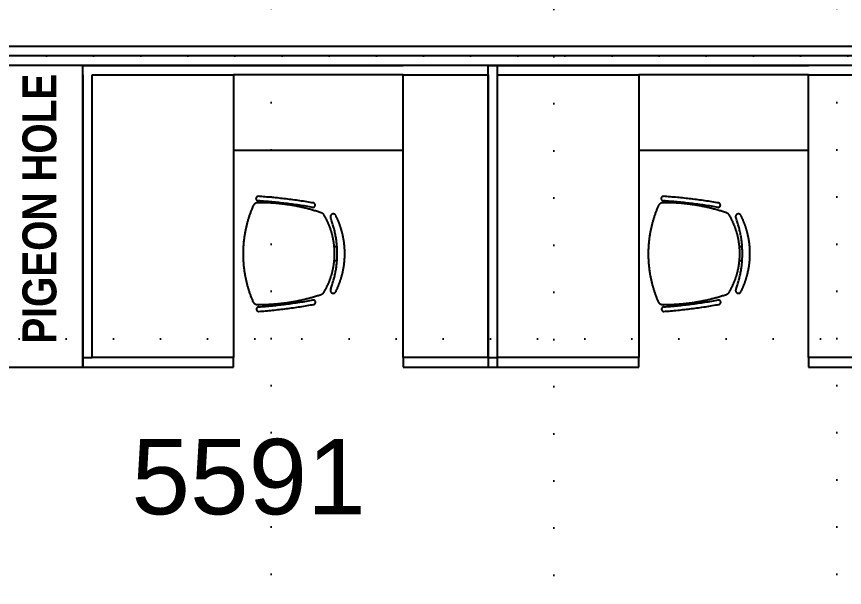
# Model space of a CAD drawing. Extents: x -68523 to 336700, y -113452 to 119396.
# Drawn here: x 203398 to 207791, y 22731 to 25759 of the extents above; entities that cross this region are included whole.
import ezdxf

# ---------------------------------------------------------------- set-up
doc = ezdxf.new("R2010")
doc.units = 0
doc.header["$LTSCALE"] = 1000
doc.header["$MEASUREMENT"] = 0
doc.linetypes.add('DASH', pattern=[0.35, 0.25, -0.1])
doc.linetypes.add('S3144a$0$DOT', pattern=[0.25, 0, -0.25])
for name, color, linetype in [('06 - FURN', 8, 'DASH'), ('n-wall', 3, 'CONTINUOUS'), ('N_Fur', 41, 'CONTINUOUS'), ('Rm-No-New', 3, 'CONTINUOUS'), ('S3144a$0$4', 7, 'CONTINUOUS')]:
    doc.layers.add(name, color=color, linetype=linetype)
doc.styles.add('Arial Narrow', font='ARIALN.TTF')
doc.styles.add('T1', font='arial.ttf')

# ---------------------------------------------------------------- blocks, each defined once
blk = doc.blocks.new('fur-set01')
at = {"layer": '06 - FURN', "ltscale": 500}
for p, q in [((0, -50), (0, -1550)), ((50, -50), (800, -50)), ((50, -1550), (50, -50)), ((50, -1550), (50, -50)), ((800, -50), (800, -1550)), ((800, -50), (800, -450)), ((1700, -50), (800, -50)), ((1700, -450), (1700, -50)), ((800, -450), (1700, -450)), ((1334.3, -961.2), (1348.5, -961.2)), ((1334.3, -1035.3), (1348.5, -1035.3)), ((0, -1550), (50, -1550)), ((800, -1550), (50, -1550))]:
    blk.add_line(p, q, dxfattribs=at)
for points in [[(0, -50), (0, 0), (1700, 0)], [(1700, -50), (2150, -50), (2150, -1550), (1700, -1550), (1700, -1600), (2200, -1600), (2200, 0), (1700, 0)], [(1700, -50), (2150, -50), (2150, -1550), (1700, -1550), (1700, -50)], [(2150, -1550), (2150, -50)], [(2200, -1550), (2200, -50)], [(0, -1550), (0, -1600), (800, -1600), (800, -1550)]]:
    blk.add_lwpolyline(points, dxfattribs=at)
for centre, radius, start, end in [((930.6, -706.4), 11.9, 90, 270.8616), ((724.7, -3651), 2963.7, 80.2848, 86.0161), ((1487, -1000), 637, 156.5597, 203.4403), ((930.5, -758.6), 30.4, 89.8343, 156.7165), ((717.8, -3729.7), 3018.9, 80.4047, 85.9585), ((938.3, -1747.7), 1019.5, 71.3182, 90.4358), ((1221, -741.1), 11.9, 251.9641, 90), ((1254.8, -810.6), 30.4, 30.2834, 70.749), ((1328.7, -802.9), 15.2, 30.2834, 210.2834), ((933.5, -998.2), 402.5, 329.7166, 30.2834), ((818.7, -998.2), 531.2, 339.3139, 20.6861), ((938.4, -998.2), 451.6, 333.2966, 26.7034), ((1328.7, -1193.5), 15.2, 149.7166, 329.7166), ((938.3, -248.8), 1019.5, 269.5642, 288.6818), ((1254.8, -1185.9), 30.4, 289.251, 329.7166), ((927.1, -1241), 27.5, 206.8216, 277.2529), ((698.1, 1728.7), 3018.9, 274.4553, 280.009), ((705.5, 1650), 2963.7, 274.3976, 280.1289), ((1222.9, -1256.2), 11.9, 270.4138, 108.4496), ((932.7, -1293), 11.9, 89.5522, 270.4138)]:
    blk.add_arc(centre, radius, start, end, dxfattribs=at)

msp = doc.modelspace()

# ---------------------------------------------------------------- linework, layer by layer
at = {"layer": 'n-wall', "color": 1, "linetype": 'Continuous'}
msp.add_line((213660, 25550), (200400, 25550), dxfattribs=at)
for points in [[(213700, 25600), (200350, 25600), (200350, 24050)], [(213700, 25500), (200450, 25500), (200450, 24050)]]:
    msp.add_lwpolyline(points, dxfattribs=at)
at = {"layer": 'n-wall', "linetype": 'Continuous'}
msp.add_lwpolyline([(213700, 24100), (213700, 25500), (204522, 25500)], dxfattribs=at)
at = {"layer": 'N_Fur', "color": 1}
msp.add_lwpolyline([(203350, 23900), (203750, 23900), (203750, 25500), (203350, 25500)], close=True, dxfattribs=at)
at = {"layer": 'S3144a$0$4', "color": 7, "linetype": 'S3144a$0$DOT'}
for p, q in [((204750, 18050), (204750, 31550)), ((204750, 18050), (204750, 31550)), ((204750, 18050), (204750, 31550)), ((206250, 31550), (206250, 18050)), ((207750, 18050), (207750, 31550)), ((186800, 25550), (234750, 25550))]:
    msp.add_line(p, q, dxfattribs=at)
at = {"layer": 'S3144a$0$4', "linetype": 'S3144a$0$DOT'}
for p, q in [((204750, 18050), (204750, 31550)), ((204750, 18050), (204750, 31550)), ((204750, 18050), (204750, 31550)), ((206250, 31550), (206250, 18050)), ((207750, 18050), (207750, 31550)), ((186800, 25550), (234750, 25550)), ((186905, 24050), (234855, 24050))]:
    msp.add_line(p, q, dxfattribs=at)

# ---------------------------------------------------------------- block references
at = {"layer": 'N_Fur'}
for p in [(203750, 25500), (205900, 25500)]:
    msp.add_blockref('fur-set01', p, dxfattribs=at)

# ---------------------------------------------------------------- texts
at = {"layer": 'N_Fur', "insert": (203429.6, 24023.9), "char_height": 180, "attachment_point": 1, "rotation": 90, "style": 'Arial Narrow'}
msp.add_mtext_dynamic_manual_height_columns('{\\fArial Narrow|b1|i0|c0|p34;PIGEON HOLE}', width=2104.585, gutter_width=240, heights=[0], dxfattribs=at)
at = {"layer": 'Rm-No-New', "style": 'T1'}
msp.add_text('5591', height=400, dxfattribs=at).set_placement((204007.9, 23119.1))

doc.saveas('drawing.dxf')
